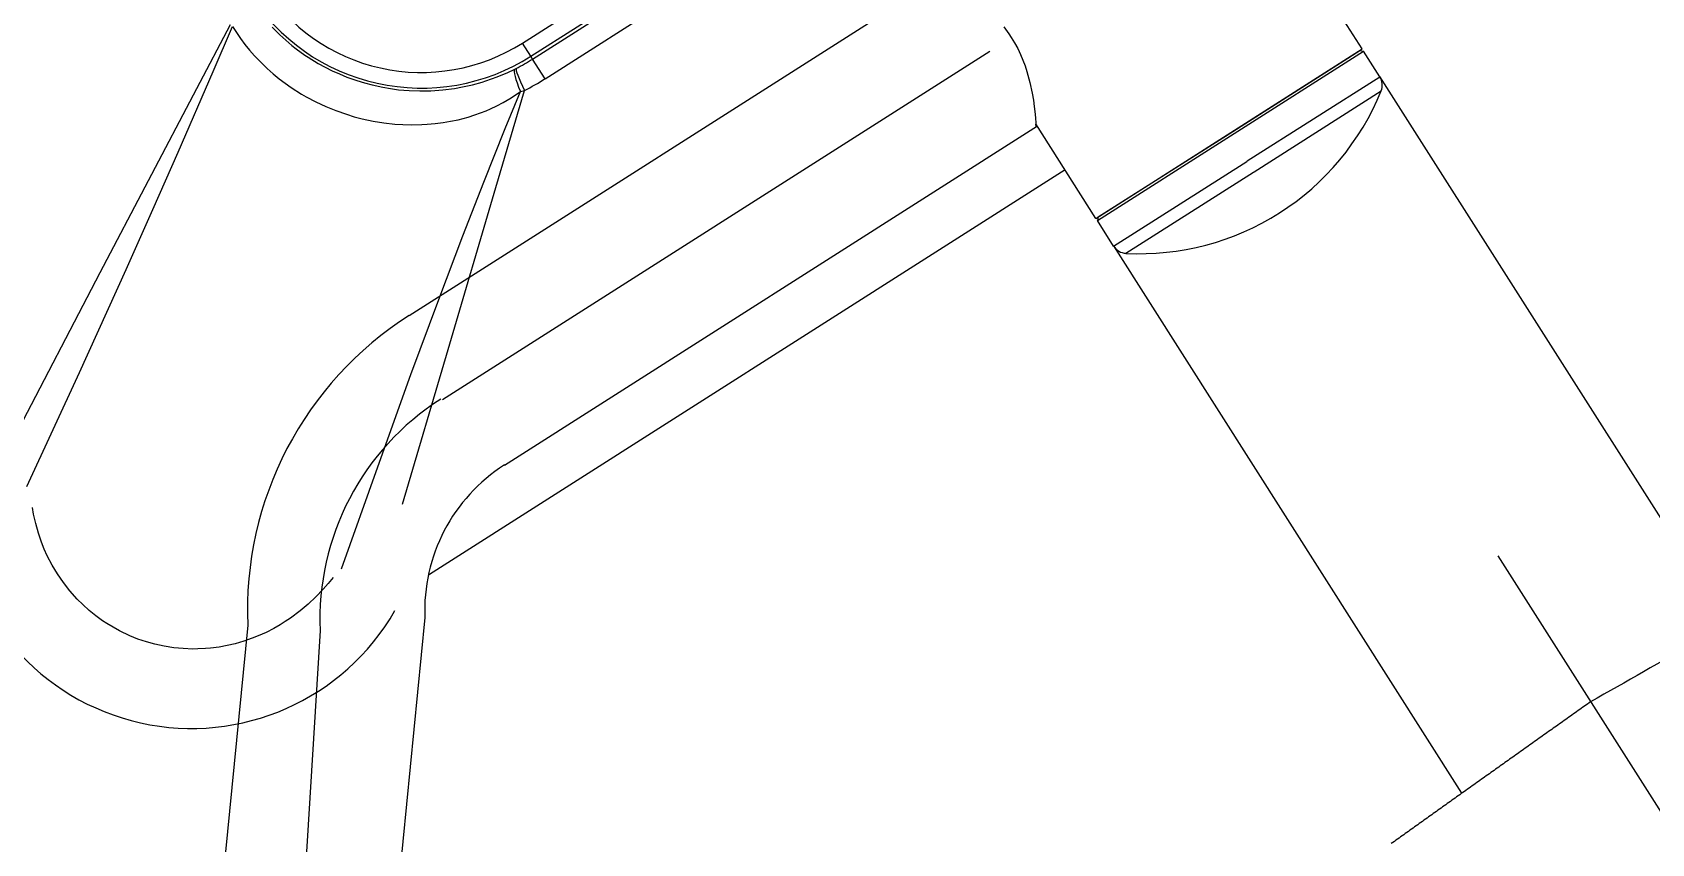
# Model space of a CAD drawing. Header units: millimetres. Extents: x 1145859089 to 1147511753, y -1047484727 to -1047247487.
# Drawn here: x 1147319574 to 1147319884.5, y -1047438935.9 to -1047438780.4 of the extents above; entities that cross this region are included whole.
import ezdxf
from ezdxf.xclip import XClip

# ---------------------------------------------------------------- set-up
doc = ezdxf.new("R2010")
doc.units = ezdxf.units.MM
doc.header["$LTSCALE"] = 100
doc.header["$MEASUREMENT"] = 0
doc.header["$XCLIPFRAME"] = 2
doc.linetypes.add('단지배치도$0$CENTER', pattern=[31, 30, -0.5, 0, -0.5])
doc.layers.get('0').update_dxf_attribs({"linetype": 'CONTINUOUS'})
doc.layers.add('XREF', color=135, linetype='CONTINUOUS')
doc.layers.add('단지배치도$0$W240910', color=135, linetype='CONTINUOUS')

# ---------------------------------------------------------------- blocks, each defined once
blk = doc.blocks.new('단지배치도$0$zw$9902')
at = {"layer": '단지배치도$0$W240910', "linetype": 'ByBlock', "ltscale": 20}
for p, q in [((59395.95, -67413.11), (59427.26, -67393.19)), ((59397.56, -67415.64), (59427.86, -67396.36)), ((59397.9, -67416.17), (59428.21, -67396.89)), ((59556.97, -67414.25), (59545.46, -67396.15)), ((59374.24, -67465.31), (59476.44, -67400.29)), ((59400.29, -67419.94), (59431.02, -67400.39)), ((59333.48, -67421.84), (59339.96, -67409.55)), ((59336.64, -67418.56), (59340.35, -67409.93)), ((59340.35, -67409.93), (59341.08, -67411.09)), ((59347.92, -67410.08), (59349.39, -67411.53)), ((59488.25, -67409.98), (59489.24, -67411.34)), ((59341.08, -67411.09), (59341.87, -67412.24)), ((59341.87, -67412.24), (59342.71, -67413.37)), ((59342.71, -67413.37), (59343.62, -67414.49)), ((59349.39, -67411.53), (59350.54, -67412.57)), ((59350.54, -67412.57), (59351.73, -67413.56)), ((59397.56, -67415.64), (59395.95, -67413.11)), ((59489.24, -67411.34), (59489.69, -67412.02)), ((59489.69, -67412.02), (59490.33, -67413.07)), ((59490.33, -67413.07), (59490.91, -67414.16)), ((59343.62, -67414.49), (59344.56, -67415.56)), ((59344.56, -67415.56), (59345.55, -67416.61)), ((59345.55, -67416.61), (59347, -67418)), ((59351.73, -67413.56), (59352.55, -67414.2)), ((59352.55, -67414.2), (59354.23, -67415.41)), ((59354.23, -67415.41), (59354.87, -67415.83)), ((59354.87, -67415.83), (59356.79, -67417.01)), ((59397.9, -67416.17), (59397.56, -67415.64)), ((59400.29, -67419.94), (59397.9, -67416.17)), ((59490.91, -67414.16), (59491.45, -67415.28)), ((59491.45, -67415.28), (59491.93, -67416.42)), ((59491.93, -67416.42), (59492.32, -67417.48)), ((59505.93, -67446.72), (59556.97, -67414.25)), ((59531.45, -67430.49), (59556.55, -67414.52)), ((59531.72, -67430.91), (59557.24, -67414.67)), ((59556.55, -67414.52), (59557.24, -67414.67)), ((59560.35, -67419.56), (59557.24, -67414.67)), ((59329.91, -67434.03), (59336.64, -67418.56)), ((59347, -67418), (59348.14, -67419)), ((59348.14, -67419), (59349.32, -67419.96)), ((59356.79, -67417.01), (59358.11, -67417.73)), ((59358.11, -67417.73), (59359.47, -67418.41)), ((59359.47, -67418.41), (59360.85, -67419.04)), ((59360.85, -67419.04), (59362.26, -67419.62)), ((59362.26, -67419.62), (59364.18, -67420.3)), ((59388.93, -67420.36), (59391.1, -67419.6)), ((59391.1, -67419.6), (59393.11, -67418.75)), ((59393.11, -67418.75), (59394.38, -67418.15)), ((59394.38, -67418.15), (59394.72, -67417.99)), ((59492.32, -67417.48), (59492.68, -67418.54)), ((59492.68, -67418.54), (59493.26, -67420.66)), ((59534.95, -67435.72), (59560.35, -67419.56)), ((59627.11, -67524.42), (59560.39, -67419.54)), ((59314.95, -67457.11), (59333.48, -67421.84)), ((59349.32, -67419.96), (59350.44, -67420.81)), ((59350.44, -67420.81), (59351.61, -67421.63)), ((59351.61, -67421.63), (59353.57, -67422.88)), ((59364.18, -67420.3), (59365.65, -67420.76)), ((59365.65, -67420.76), (59367.13, -67421.15)), ((59367.13, -67421.15), (59369.14, -67421.59)), ((59369.14, -67421.59), (59370.66, -67421.85)), ((59370.66, -67421.85), (59372.18, -67422.05)), ((59372.18, -67422.05), (59374.23, -67422.23)), ((59374.23, -67422.23), (59376.28, -67422.3)), ((59376.28, -67422.3), (59378.35, -67422.26)), ((59378.35, -67422.26), (59380.65, -67422.1)), ((59380.65, -67422.1), (59382.94, -67421.8)), ((59382.94, -67421.8), (59384.46, -67421.53)), ((59384.46, -67421.53), (59386.34, -67421.1)), ((59386.34, -67421.1), (59388.2, -67420.59)), ((59388.2, -67420.59), (59388.93, -67420.36)), ((59390.85, -67440.79), (59396.31, -67422.21)), ((59392.64, -67429.49), (59395.55, -67422.39)), ((59393.8, -67423.59), (59395.55, -67422.39)), ((59395.55, -67422.39), (59396.31, -67422.21)), ((59493.26, -67420.66), (59493.7, -67422.72)), ((59493.7, -67422.72), (59493.92, -67424.04)), ((59536.26, -67437.78), (59560.6, -67422.3)), ((59353.57, -67422.88), (59354.47, -67423.4)), ((59354.47, -67423.4), (59356.32, -67424.38)), ((59356.32, -67424.38), (59358.23, -67425.27)), ((59358.23, -67425.27), (59360.18, -67426.07)), ((59388.96, -67426.1), (59389.8, -67425.74)), ((59389.8, -67425.74), (59391.03, -67425.16)), ((59391.03, -67425.16), (59392.23, -67424.53)), ((59392.23, -67424.53), (59393.8, -67423.59)), ((59493.92, -67424.04), (59494.1, -67425.27)), ((59494.1, -67425.27), (59494.26, -67426.72)), ((59360.18, -67426.07), (59362.19, -67426.77)), ((59362.19, -67426.77), (59363.7, -67427.23)), ((59363.7, -67427.23), (59365.23, -67427.63)), ((59365.23, -67427.63), (59367.3, -67428.07)), ((59367.3, -67428.07), (59369.38, -67428.41)), ((59369.38, -67428.41), (59371.47, -67428.64)), ((59371.47, -67428.64), (59373.02, -67428.74)), ((59373.02, -67428.74), (59374.58, -67428.79)), ((59374.58, -67428.79), (59376.64, -67428.75)), ((59376.64, -67428.75), (59377.67, -67428.69)), ((59377.67, -67428.69), (59379.19, -67428.55)), ((59379.19, -67428.55), (59380.71, -67428.36)), ((59380.71, -67428.36), (59382.16, -67428.11)), ((59382.16, -67428.11), (59383.6, -67427.8)), ((59383.6, -67427.8), (59385.51, -67427.31)), ((59385.51, -67427.31), (59386.82, -67426.9)), ((59386.82, -67426.9), (59388.96, -67426.1)), ((59392.49, -67494), (59494.69, -67428.98)), ((59494.26, -67426.72), (59494.45, -67429.14)), ((59505.93, -67446.72), (59494.41, -67428.62)), ((59494.45, -67429.14), (59494.41, -67428.63)), ((59388.54, -67439.75), (59392.64, -67429.49)), ((59506.2, -67447.14), (59531.72, -67430.91)), ((59506.35, -67446.45), (59531.45, -67430.49)), ((59325.05, -67445.03), (59329.91, -67434.03)), ((59500.02, -67437.44), (59378.09, -67515.01)), ((59509.31, -67452.03), (59534.83, -67435.8)), ((59511.68, -67453.42), (59536.14, -67437.86)), ((59534.83, -67435.8), (59534.95, -67435.72)), ((59536.14, -67437.86), (59536.26, -67437.78)), ((59381.72, -67471.85), (59390.85, -67440.79)), ((59384.53, -67450.07), (59388.54, -67439.75)), ((59319.93, -67456.5), (59325.05, -67445.03)), ((59506.35, -67446.45), (59506.2, -67447.14)), ((59509.31, -67452.03), (59506.2, -67447.14)), ((59379.89, -67462.27), (59384.53, -67450.07)), ((59576.09, -67556.93), (59509.34, -67452.01)), ((59310.98, -67476.27), (59319.93, -67456.5)), ((59298.51, -67488.66), (59314.95, -67457.11)), ((59374.56, -67476.68), (59379.89, -67462.27)), ((59372.91, -67501.48), (59381.72, -67471.85)), ((59300.93, -67498.15), (59310.98, -67476.27)), ((59368.19, -67494.33), (59374.56, -67476.68)), ((59361.26, -67513.93), (59368.19, -67494.33)), ((59302.18, -67503.4), (59301.96, -67502.17)), ((59302.18, -67503.4), (59301.96, -67502.17)), ((59302.6, -67505.23), (59302.18, -67503.4)), ((59302.6, -67505.23), (59302.18, -67503.4)), ((59303.11, -67507.04), (59302.6, -67505.23)), ((59303.11, -67507.04), (59302.6, -67505.23)), ((59303.73, -67508.82), (59303.11, -67507.04)), ((59303.73, -67508.82), (59303.11, -67507.04)), ((59304.25, -67510.11), (59303.73, -67508.82)), ((59304.25, -67510.11), (59303.73, -67508.82)), ((59304.82, -67511.38), (59304.25, -67510.11)), ((59304.82, -67511.38), (59304.25, -67510.11)), ((59305.74, -67513.17), (59304.82, -67511.38)), ((59305.74, -67513.17), (59304.82, -67511.38)), ((59306.77, -67514.89), (59305.74, -67513.17)), ((59306.77, -67514.89), (59305.74, -67513.17)), ((59307.91, -67516.55), (59306.77, -67514.89)), ((59307.91, -67516.55), (59306.77, -67514.89)), ((59359.62, -67515.54), (59358.69, -67516.7)), ((59309.15, -67518.13), (59307.91, -67516.55)), ((59309.15, -67518.13), (59307.91, -67516.55)), ((59310.57, -67519.72), (59309.15, -67518.13)), ((59310.57, -67519.72), (59309.15, -67518.13)), ((59357.72, -67517.81), (59356.32, -67519.28)), ((59358.69, -67516.7), (59357.72, -67517.81)), ((59311.62, -67520.76), (59310.57, -67519.72)), ((59311.62, -67520.76), (59310.57, -67519.72)), ((59312.88, -67521.89), (59311.62, -67520.76)), ((59312.88, -67521.89), (59311.62, -67520.76)), ((59314.12, -67522.9), (59312.88, -67521.89)), ((59314.12, -67522.9), (59312.88, -67521.89)), ((59353.34, -67521.95), (59351.45, -67523.36)), ((59354.86, -67520.67), (59353.34, -67521.95)), ((59356.32, -67519.28), (59354.86, -67520.67)), ((59315.42, -67523.84), (59314.12, -67522.9)), ((59315.42, -67523.84), (59314.12, -67522.9)), ((59316.25, -67524.39), (59315.42, -67523.84)), ((59316.25, -67524.4), (59315.42, -67523.84)), ((59317.43, -67525.11), (59316.25, -67524.39)), ((59317.43, -67525.11), (59316.25, -67524.4)), ((59318.68, -67525.8), (59317.43, -67525.11)), ((59318.68, -67525.8), (59317.43, -67525.11)), ((59343.26, -67524.72), (59331.62, -67643.56)), ((59349.46, -67524.64), (59348.25, -67525.33)), ((59350.47, -67524.01), (59349.46, -67524.64)), ((59351.45, -67523.36), (59350.47, -67524.01)), ((59377.23, -67523.26), (59365.58, -67642.1)), ((59320.62, -67526.72), (59318.68, -67525.8)), ((59320.62, -67526.72), (59318.68, -67525.8)), ((59322.2, -67527.36), (59320.62, -67526.72)), ((59322.2, -67527.36), (59320.62, -67526.72)), ((59323.82, -67527.9), (59322.2, -67527.36)), ((59323.82, -67527.9), (59322.2, -67527.36)), ((59325.46, -67528.36), (59323.82, -67527.9)), ((59325.46, -67528.36), (59323.82, -67527.9)), ((59327.25, -67528.75), (59325.46, -67528.36)), ((59327.25, -67528.75), (59325.46, -67528.36)), ((59340.83, -67528.26), (59339.31, -67528.62)), ((59340.83, -67528.26), (59339.31, -67528.62)), ((59342.51, -67527.78), (59340.83, -67528.26)), ((59342.51, -67527.78), (59340.83, -67528.26)), ((59344.14, -67527.21), (59342.51, -67527.78)), ((59342.98, -67527.61), (59342.51, -67527.78)), ((59345.28, -67526.76), (59344.14, -67527.21)), ((59346.79, -67526.08), (59345.28, -67526.76)), ((59348.25, -67525.33), (59346.79, -67526.08)), ((59329.07, -67529.03), (59327.25, -67528.75)), ((59329.07, -67529.03), (59327.25, -67528.75)), ((59330.9, -67529.2), (59329.07, -67529.03)), ((59330.9, -67529.2), (59329.07, -67529.03)), ((59332.73, -67529.27), (59330.9, -67529.2)), ((59332.73, -67529.27), (59330.9, -67529.2)), ((59333.68, -67529.26), (59332.73, -67529.27)), ((59333.68, -67529.26), (59332.73, -67529.27)), ((59335.13, -67529.19), (59333.68, -67529.26)), ((59335.13, -67529.19), (59333.68, -67529.26)), ((59336.13, -67529.11), (59335.13, -67529.19)), ((59336.13, -67529.11), (59335.13, -67529.19)), ((59337.77, -67528.9), (59336.13, -67529.11)), ((59337.77, -67528.9), (59336.13, -67529.11)), ((59339.31, -67528.62), (59337.77, -67528.9)), ((59339.31, -67528.62), (59337.77, -67528.9))]:
    blk.add_line(p, q, dxfattribs=at)
at = {"layer": '단지배치도$0$W240910', "linetype": '단지배치도$0$CENTER', "ltscale": 20}
for p, q in [((59380.61, -67481.41), (59485.57, -67414.64)), ((59357.14, -67525.72), (59349.18, -67656.22))]:
    blk.add_line(p, q, dxfattribs=at)
at = {"layer": '단지배치도$0$W240910', "linetype": '단지배치도$0$CENTER', "ltscale": 50}
blk.add_line((59583, -67511.43), (59911.68, -68028.08), dxfattribs=at)
at = {"layer": '단지배치도$0$W240910'}
for radius in [11431.38, 11931.38]:
    blk.add_arc((57394.29, -57699.4), radius, 251.62775, 321.418131, dxfattribs=at)
at = {"layer": '단지배치도$0$W240910', "linetype": 'ByBlock', "ltscale": 20}
for centre, radius, start, end in [((59376.57, -67382.65), 39.1, 212.4639, 302.4639), ((59376.57, -67382.65), 36.1, 212.4639, 302.4639), ((59377.49, -67384.09), 38.03, 296.9421, 302.4639), ((59557.82, -67421.17), 3, 337.8995, 32.4639), ((59374.56, -67379.49), 47.94, 296.9866, 302.4671), ((59514.27, -67403.49), 50, 302.4639, 337.8995), ((59514.27, -67403.49), 50, 267.0283, 302.4639), ((59511.84, -67450.42), 3, 212.4639, 267.0283), ((59410.2, -67521.84), 67, 122.4639, 182.4639), ((59410.2, -67521.84), 33, 122.4639, 182.4639), ((59332.48, -67499.5), 45, 184.8054, 330.1224), ((59388.8, -67531.85), 19.96, 122.4636, 123.1416)]:
    blk.add_arc(centre, radius, start, end, dxfattribs=at)
at = {"layer": '단지배치도$0$W240910', "linetype": '단지배치도$0$CENTER', "ltscale": 20}
blk.add_arc((59407.1, -67523.57), 50, 122.4639, 182.4639, dxfattribs=at)
at = {"layer": '단지배치도$0$W240910', "linetype": 'ByBlock', "ltscale": 20}
for centre, major_axis, ratio, start_param, end_param in [((59398.86, -67427.08), (4.43, -8.96), 0.1077, 3.194259, 4.109097), ((59399.28, -67426.87), (4.54, -8.91), 0.063045, 3.194057, 4.130494)]:
    blk.add_ellipse(centre, major_axis=major_axis, ratio=ratio, start_param=start_param, end_param=end_param, dxfattribs=at)
blk.add_open_spline([(59669.21, -67525.85), (59669.03, -67525.47), (59663.03, -67522.42), (59656.63, -67518.83), (59648.98, -67515.1), (59645.25, -67514.43), (59628.77, -67523.27), (59614.37, -67531.76), (59600.79, -67539.39)], degree=3, knots=[0, 0, 0, 0, 1.099982, 20.542667, 21.27525, 27.305259, 30.651338, 77.40869, 77.40869, 77.40869, 77.40869], dxfattribs=at)
blk.add_rational_spline([(59600.79, -67539.39), (59581.65, -67552.95), (59562.56, -67566.57)], [1, 0.999998462546, 1], degree=2, dxfattribs=at)
blk = doc.blocks.new('단지배치도')
blk.add_blockref('단지배치도$0$zw$9902', (141034.19, 142437.16))

msp = doc.modelspace()

# ---------------------------------------------------------------- block references
at = {"layer": 'XREF'}
ref = msp.add_blockref('단지배치도', (1147119237.834579, -1047513806.462535), dxfattribs=at)
XClip(ref).set_block_clipping_path([(72982.4064819524, 34919.7593965298), (360382.4067475507, 255319.7593436697)])

doc.saveas('drawing.dxf')
